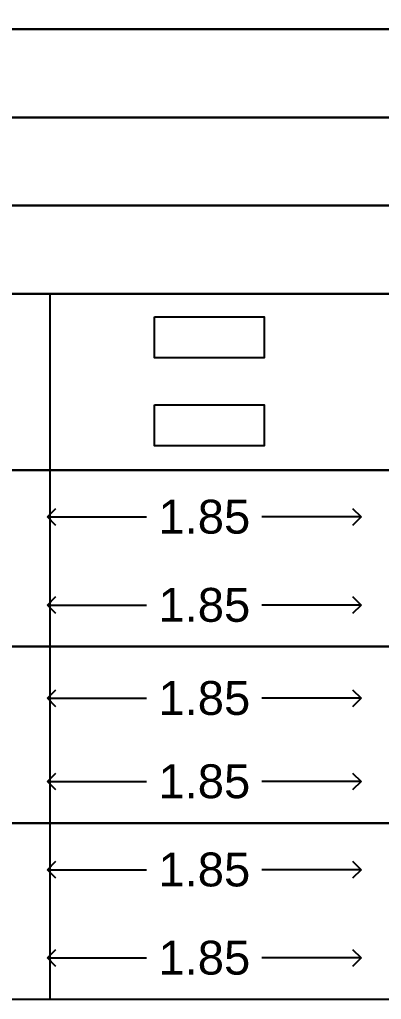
# Model space of a CAD drawing. Header units: millimetres. Extents: x -9481 to -9286, y 28723 to 28853.
# Drawn here: x -9453.7 to -9451.56, y 28730.39 to 28736.17 of the extents above; entities that cross this region are included whole.
import ezdxf

# ---------------------------------------------------------------- set-up
doc = ezdxf.new("R2010")
doc.units = ezdxf.units.MM
doc.header["$PDMODE"] = 34
doc.header["$PDSIZE"] = -15
doc.linetypes.add('CONTINULUS', pattern=[0])
doc.layers.add('BLK_1_FLR_2_GLASS_FACADE_1', color=7, linetype='Continuous')
doc.layers.add('BLK_1_FLR_2_GLASS_FACADE_2', color=7, linetype='Continuous')
doc.layers.add('PLAN', color=7, linetype='Continuous', lineweight=40)
doc.styles.add('Arial', font='arial.ttf', dxfattribs={"height": 0.2})
doc.styles.add('style2', font='arial.ttf', dxfattribs={"height": 0.3})
doc.dimstyles.new('INT DIM', dxfattribs={"dimtxt": 0.3, "dimasz": 0.1, "dimexe": 0.18, "dimexo": 0.0625, "dimgap": 0.09, "dimtad": 0, "dimzin": 0, "dimdsep": 46, "dimtxsty": 'style2', "dimblk": 'OPEN90', "dimcen": 0.09, "dimse1": 1, "dimse2": 1, "dimclrd": 250, "dimclrt": 256, "dimadec": 0, "dimazin": 0, "dimtfac": 1, "dimtofl": 0, "dimtmove": 0, "dimatfit": 3, "dimfxl": 0.18, "dimtolj": 1, "dimtzin": 0, "dimlwd": -1, "dimarcsym": 0})

# ---------------------------------------------------------------- blocks, each defined once
blk = doc.blocks.new('_Open90')
at = {"layer": 'PLAN', "color": 0, "lineweight": -2}
for p, q in [((0, 0), (-1, 0)), ((-0.5, 0.5), (0, 0)), ((0, 0), (-0.5, -0.5))]:
    blk.add_line(p, q, dxfattribs=at)
blk = doc.blocks.new('*D249')
at = {"layer": 'BLK_1_FLR_2_GLASS_FACADE_1', "color": 250, "ltscale": 0.05, "transparency": 16777216}
for p, q in [((-9453.4341, 28733.2359), (-9452.9486, 28733.2359)), ((-9451.7808, 28733.2359), (-9452.2664, 28733.2359))]:
    blk.add_line(p, q, dxfattribs=at)
at = {"layer": 'Defpoints', "color": 0, "linetype": 'CONTINULUS', "ltscale": 0.05, "transparency": 16777216}
for p in [(-9453.5341, 28733.4405), (-9451.6808, 28733.4405), (-9451.6808, 28733.2359)]:
    blk.add_point(p, dxfattribs=at)
at = {"layer": 'BLK_1_FLR_2_GLASS_FACADE_1', "color": 250, "linetype": 'CONTINULUS', "ltscale": 0.05, "transparency": 16777216, "xscale": 0.1, "yscale": 0.1, "zscale": 0.1, "rotation": 180}
blk.add_blockref('_Open90', (-9453.5341, 28733.2359), dxfattribs=at)
at = {"layer": 'BLK_1_FLR_2_GLASS_FACADE_1', "color": 250, "linetype": 'CONTINULUS', "ltscale": 0.05, "transparency": 16777216, "xscale": 0.1, "yscale": 0.1, "zscale": 0.1}
blk.add_blockref('_Open90', (-9451.6808, 28733.2359), dxfattribs=at)
at = {"layer": 'BLK_1_FLR_2_GLASS_FACADE_1', "linetype": 'CONTINULUS', "ltscale": 0.05, "transparency": 16777216, "insert": (-9452.6075, 28733.2359), "char_height": 0.2, "attachment_point": 5, "style": 'Arial', "bg_fill": 3, "box_fill_scale": 1.1, "bg_fill_color": 256, "bg_fill_true_color": 13158600, "bg_fill_transparency": 0}
blk.add_mtext('\\A1;1.85', dxfattribs=at)
blk = doc.blocks.new('*D250')
at = {"layer": 'BLK_1_FLR_2_GLASS_FACADE_2', "color": 250, "ltscale": 0.05, "transparency": 16777216}
for p, q in [((-9453.4341, 28732.7153), (-9452.9486, 28732.7153)), ((-9451.7808, 28732.7153), (-9452.2664, 28732.7153))]:
    blk.add_line(p, q, dxfattribs=at)
at = {"layer": 'Defpoints', "color": 0, "linetype": 'CONTINULUS', "ltscale": 0.05, "transparency": 16777216}
for p in [(-9453.5341, 28732.9198), (-9451.6808, 28732.9198), (-9451.6808, 28732.7153)]:
    blk.add_point(p, dxfattribs=at)
at = {"layer": 'BLK_1_FLR_2_GLASS_FACADE_2', "color": 250, "linetype": 'CONTINULUS', "ltscale": 0.05, "transparency": 16777216, "xscale": 0.1, "yscale": 0.1, "zscale": 0.1, "rotation": 180}
blk.add_blockref('_Open90', (-9453.5341, 28732.7153), dxfattribs=at)
at = {"layer": 'BLK_1_FLR_2_GLASS_FACADE_2', "color": 250, "linetype": 'CONTINULUS', "ltscale": 0.05, "transparency": 16777216, "xscale": 0.1, "yscale": 0.1, "zscale": 0.1}
blk.add_blockref('_Open90', (-9451.6808, 28732.7153), dxfattribs=at)
at = {"layer": 'BLK_1_FLR_2_GLASS_FACADE_2', "linetype": 'CONTINULUS', "ltscale": 0.05, "transparency": 16777216, "insert": (-9452.6075, 28732.7153), "char_height": 0.2, "attachment_point": 5, "style": 'Arial', "bg_fill": 3, "box_fill_scale": 1.1, "bg_fill_color": 256, "bg_fill_true_color": 13158600, "bg_fill_transparency": 0}
blk.add_mtext('\\A1;1.85', dxfattribs=at)
blk = doc.blocks.new('*D251')
at = {"layer": 'BLK_1_FLR_2_GLASS_FACADE_2', "color": 250, "ltscale": 0.05, "transparency": 16777216}
for p, q in [((-9453.4341, 28731.674), (-9452.9486, 28731.674)), ((-9451.7808, 28731.674), (-9452.2664, 28731.674))]:
    blk.add_line(p, q, dxfattribs=at)
at = {"layer": 'Defpoints', "color": 0, "linetype": 'CONTINULUS', "ltscale": 0.05, "transparency": 16777216}
for p in [(-9453.5341, 28731.8785), (-9451.6808, 28731.8785), (-9451.6808, 28731.674)]:
    blk.add_point(p, dxfattribs=at)
at = {"layer": 'BLK_1_FLR_2_GLASS_FACADE_2', "color": 250, "linetype": 'CONTINULUS', "ltscale": 0.05, "transparency": 16777216, "xscale": 0.1, "yscale": 0.1, "zscale": 0.1, "rotation": 180}
blk.add_blockref('_Open90', (-9453.5341, 28731.674), dxfattribs=at)
at = {"layer": 'BLK_1_FLR_2_GLASS_FACADE_2', "color": 250, "linetype": 'CONTINULUS', "ltscale": 0.05, "transparency": 16777216, "xscale": 0.1, "yscale": 0.1, "zscale": 0.1}
blk.add_blockref('_Open90', (-9451.6808, 28731.674), dxfattribs=at)
at = {"layer": 'BLK_1_FLR_2_GLASS_FACADE_2', "linetype": 'CONTINULUS', "ltscale": 0.05, "transparency": 16777216, "insert": (-9452.6075, 28731.674), "char_height": 0.2, "attachment_point": 5, "style": 'Arial', "bg_fill": 3, "box_fill_scale": 1.1, "bg_fill_color": 256, "bg_fill_true_color": 13158600, "bg_fill_transparency": 0}
blk.add_mtext('\\A1;1.85', dxfattribs=at)
blk = doc.blocks.new('*D252')
at = {"layer": 'BLK_1_FLR_2_GLASS_FACADE_1', "color": 250, "ltscale": 0.05, "transparency": 16777216}
for p, q in [((-9453.4341, 28731.1533), (-9452.9486, 28731.1533)), ((-9451.7808, 28731.1533), (-9452.2664, 28731.1533))]:
    blk.add_line(p, q, dxfattribs=at)
at = {"layer": 'Defpoints', "color": 0, "linetype": 'CONTINULUS', "ltscale": 0.05, "transparency": 16777216}
for p in [(-9453.5341, 28731.3579), (-9451.6808, 28731.3579), (-9451.6808, 28731.1533)]:
    blk.add_point(p, dxfattribs=at)
at = {"layer": 'BLK_1_FLR_2_GLASS_FACADE_1', "color": 250, "linetype": 'CONTINULUS', "ltscale": 0.05, "transparency": 16777216, "xscale": 0.1, "yscale": 0.1, "zscale": 0.1, "rotation": 180}
blk.add_blockref('_Open90', (-9453.5341, 28731.1533), dxfattribs=at)
at = {"layer": 'BLK_1_FLR_2_GLASS_FACADE_1', "color": 250, "linetype": 'CONTINULUS', "ltscale": 0.05, "transparency": 16777216, "xscale": 0.1, "yscale": 0.1, "zscale": 0.1}
blk.add_blockref('_Open90', (-9451.6808, 28731.1533), dxfattribs=at)
at = {"layer": 'BLK_1_FLR_2_GLASS_FACADE_1', "linetype": 'CONTINULUS', "ltscale": 0.05, "transparency": 16777216, "insert": (-9452.6075, 28731.1533), "char_height": 0.2, "attachment_point": 5, "style": 'Arial', "bg_fill": 3, "box_fill_scale": 1.1, "bg_fill_color": 256, "bg_fill_true_color": 13158600, "bg_fill_transparency": 0}
blk.add_mtext('\\A1;1.85', dxfattribs=at)
blk = doc.blocks.new('*D253')
at = {"layer": 'BLK_1_FLR_2_GLASS_FACADE_2', "color": 250, "ltscale": 0.05, "transparency": 16777216}
for p, q in [((-9453.4341, 28730.6327), (-9452.9486, 28730.6327)), ((-9451.7808, 28730.6327), (-9452.2664, 28730.6327))]:
    blk.add_line(p, q, dxfattribs=at)
at = {"layer": 'Defpoints', "color": 0, "linetype": 'CONTINULUS', "ltscale": 0.05, "transparency": 16777216}
for p in [(-9453.5341, 28730.8372), (-9451.6808, 28730.8372), (-9451.6808, 28730.6327)]:
    blk.add_point(p, dxfattribs=at)
at = {"layer": 'BLK_1_FLR_2_GLASS_FACADE_2', "color": 250, "linetype": 'CONTINULUS', "ltscale": 0.05, "transparency": 16777216, "xscale": 0.1, "yscale": 0.1, "zscale": 0.1, "rotation": 180}
blk.add_blockref('_Open90', (-9453.5341, 28730.6327), dxfattribs=at)
at = {"layer": 'BLK_1_FLR_2_GLASS_FACADE_2', "color": 250, "linetype": 'CONTINULUS', "ltscale": 0.05, "transparency": 16777216, "xscale": 0.1, "yscale": 0.1, "zscale": 0.1}
blk.add_blockref('_Open90', (-9451.6808, 28730.6327), dxfattribs=at)
at = {"layer": 'BLK_1_FLR_2_GLASS_FACADE_2', "linetype": 'CONTINULUS', "ltscale": 0.05, "transparency": 16777216, "insert": (-9452.6075, 28730.6327), "char_height": 0.2, "attachment_point": 5, "style": 'Arial', "bg_fill": 3, "box_fill_scale": 1.1, "bg_fill_color": 256, "bg_fill_true_color": 13158600, "bg_fill_transparency": 0}
blk.add_mtext('\\A1;1.85', dxfattribs=at)
blk = doc.blocks.new('*D254')
at = {"layer": 'BLK_1_FLR_2_GLASS_FACADE_1', "color": 250, "ltscale": 0.05, "transparency": 16777216}
for p, q in [((-9453.4341, 28732.1657), (-9452.9486, 28732.1657)), ((-9451.7808, 28732.1657), (-9452.2664, 28732.1657))]:
    blk.add_line(p, q, dxfattribs=at)
at = {"layer": 'Defpoints', "color": 0, "linetype": 'CONTINULUS', "ltscale": 0.05, "transparency": 16777216}
for p in [(-9453.5341, 28732.3703), (-9451.6808, 28732.3703), (-9451.6808, 28732.1657)]:
    blk.add_point(p, dxfattribs=at)
at = {"layer": 'BLK_1_FLR_2_GLASS_FACADE_1', "color": 250, "linetype": 'CONTINULUS', "ltscale": 0.05, "transparency": 16777216, "xscale": 0.1, "yscale": 0.1, "zscale": 0.1, "rotation": 180}
blk.add_blockref('_Open90', (-9453.5341, 28732.1657), dxfattribs=at)
at = {"layer": 'BLK_1_FLR_2_GLASS_FACADE_1', "color": 250, "linetype": 'CONTINULUS', "ltscale": 0.05, "transparency": 16777216, "xscale": 0.1, "yscale": 0.1, "zscale": 0.1}
blk.add_blockref('_Open90', (-9451.6808, 28732.1657), dxfattribs=at)
at = {"layer": 'BLK_1_FLR_2_GLASS_FACADE_1', "linetype": 'CONTINULUS', "ltscale": 0.05, "transparency": 16777216, "insert": (-9452.6075, 28732.1657), "char_height": 0.2, "attachment_point": 5, "style": 'Arial', "bg_fill": 3, "box_fill_scale": 1.1, "bg_fill_color": 256, "bg_fill_true_color": 13158600, "bg_fill_transparency": 0}
blk.add_mtext('\\A1;1.85', dxfattribs=at)

msp = doc.modelspace()

# ---------------------------------------------------------------- linework, layer by layer
msp.add_line((-9453.5208, 28734.5529), (-9453.5208, 28730.3877))
msp.add_lwpolyline([(-9481.2579, 28736.6355), (-9442.23, 28736.6355), (-9442.23, 28736.1148), (-9481.2579, 28736.1148), (-9481.2579, 28736.6355)], close=True)
for points in [[(-9481.2579, 28735.5942), (-9481.2579, 28736.1148), (-9442.23, 28736.1148), (-9442.23, 28735.5942), (-9461.7318, 28735.5942)], [(-9461.7318, 28735.5942), (-9442.23, 28735.5942), (-9442.23, 28735.0735), (-9461.7318, 28735.0735)], [(-9461.7318, 28735.0735), (-9442.23, 28735.0735), (-9442.23, 28734.5529), (-9481.2579, 28734.5529), (-9481.2579, 28735.0735), (-9481.2579, 28735.0735)], [(-9481.2579, 28734.0322), (-9481.2579, 28734.5529), (-9442.23, 28734.5529), (-9442.23, 28734.0322)], [(-9442.23, 28734.0322), (-9442.23, 28733.5116), (-9461.7318, 28733.5116)], [(-9461.7318, 28733.5116), (-9442.23, 28733.5116), (-9442.23, 28732.9909)], [(-9442.23, 28732.9909), (-9442.23, 28732.4703), (-9461.7318, 28732.4703)], [(-9461.7318, 28732.4703), (-9442.23, 28732.4703), (-9442.23, 28731.9496)], [(-9442.23, 28731.9496), (-9442.23, 28731.429), (-9461.7318, 28731.429)], [(-9461.7318, 28731.429), (-9442.23, 28731.429), (-9442.23, 28730.9083)], [(-9442.23, 28730.9083), (-9442.23, 28730.3877), (-9481.2579, 28730.3877), (-9481.2579, 28730.9083)]]:
    msp.add_lwpolyline(points)
at = {"layer": 'BLK_1_FLR_2_GLASS_FACADE_1', "color": 7, "linetype": 'CONTINULUS', "ltscale": 0.05}
msp.add_lwpolyline([(-9452.9026, 28734.418), (-9452.2534, 28734.418), (-9452.2534, 28734.1759), (-9452.9026, 28734.1759)], close=True, dxfattribs=at)
at = {"layer": 'BLK_1_FLR_2_GLASS_FACADE_2', "color": 7, "linetype": 'CONTINULUS', "ltscale": 0.05}
msp.add_lwpolyline([(-9452.9026, 28733.8974), (-9452.2534, 28733.8974), (-9452.2534, 28733.6552), (-9452.9026, 28733.6552)], close=True, dxfattribs=at)

# ---------------------------------------------------------------- next in the draw order: dimensions: what is measured, and where the dimension line sits
at = {"layer": 'BLK_1_FLR_2_GLASS_FACADE_1', "color": 1, "linetype": 'CONTINULUS', "ltscale": 0.05}
dim = msp.add_linear_dim(base=(-9451.6808, 28733.2359), p1=(-9453.5341, 28733.4405), p2=(-9451.6808, 28733.4405), dimstyle='INT DIM', override={"dimtxt": 0.2, "dimtxsty": 'Arial', "dimfxl": 0.125, "dimtfill": 1, "dimtfillclr": 7, "dimarcsym": 1}, dxfattribs=at)
dim.commit()
dim.dimension.update_dxf_attribs({"geometry": '*D249', "text_midpoint": (-9452.6075, 28733.2359)})
at = {"layer": 'BLK_1_FLR_2_GLASS_FACADE_1', "color": 2, "linetype": 'CONTINULUS', "ltscale": 0.05}
dim = msp.add_linear_dim(base=(-9451.6808, 28732.1657), p1=(-9453.5341, 28732.3703), p2=(-9451.6808, 28732.3703), dimstyle='INT DIM', override={"dimtxt": 0.2, "dimtxsty": 'Arial', "dimfxl": 0.125, "dimtfill": 1, "dimtfillclr": 7, "dimarcsym": 1}, dxfattribs=at)
dim.commit()
dim.dimension.update_dxf_attribs({"geometry": '*D254', "text_midpoint": (-9452.6075, 28732.1657)})
at = {"layer": 'BLK_1_FLR_2_GLASS_FACADE_1', "color": 3, "linetype": 'CONTINULUS', "ltscale": 0.05}
dim = msp.add_linear_dim(base=(-9451.6808, 28731.1533), p1=(-9453.5341, 28731.3579), p2=(-9451.6808, 28731.3579), dimstyle='INT DIM', override={"dimtxt": 0.2, "dimtxsty": 'Arial', "dimfxl": 0.125, "dimtfill": 1, "dimtfillclr": 7, "dimarcsym": 1}, dxfattribs=at)
dim.commit()
dim.dimension.update_dxf_attribs({"geometry": '*D252', "text_midpoint": (-9452.6075, 28731.1533)})
at = {"layer": 'BLK_1_FLR_2_GLASS_FACADE_2', "color": 1, "linetype": 'CONTINULUS', "ltscale": 0.05}
dim = msp.add_linear_dim(base=(-9451.6808, 28732.7153), p1=(-9453.5341, 28732.9198), p2=(-9451.6808, 28732.9198), dimstyle='INT DIM', override={"dimtxt": 0.2, "dimtxsty": 'Arial', "dimfxl": 0.125, "dimtfill": 1, "dimtfillclr": 7, "dimarcsym": 1}, dxfattribs=at)
dim.commit()
dim.dimension.update_dxf_attribs({"geometry": '*D250', "text_midpoint": (-9452.6075, 28732.7153)})
at = {"layer": 'BLK_1_FLR_2_GLASS_FACADE_2', "color": 2, "linetype": 'CONTINULUS', "ltscale": 0.05}
dim = msp.add_linear_dim(base=(-9451.6808, 28731.674), p1=(-9453.5341, 28731.8785), p2=(-9451.6808, 28731.8785), dimstyle='INT DIM', override={"dimtxt": 0.2, "dimtxsty": 'Arial', "dimfxl": 0.125, "dimtfill": 1, "dimtfillclr": 7, "dimarcsym": 1}, dxfattribs=at)
dim.commit()
dim.dimension.update_dxf_attribs({"geometry": '*D251', "text_midpoint": (-9452.6075, 28731.674)})
at = {"layer": 'BLK_1_FLR_2_GLASS_FACADE_2', "color": 3, "linetype": 'CONTINULUS', "ltscale": 0.05}
dim = msp.add_linear_dim(base=(-9451.6808, 28730.6327), p1=(-9453.5341, 28730.8372), p2=(-9451.6808, 28730.8372), dimstyle='INT DIM', override={"dimtxt": 0.2, "dimtxsty": 'Arial', "dimfxl": 0.125, "dimtfill": 1, "dimtfillclr": 7, "dimarcsym": 1}, dxfattribs=at)
dim.commit()
dim.dimension.update_dxf_attribs({"geometry": '*D253', "text_midpoint": (-9452.6075, 28730.6327)})

doc.saveas('drawing.dxf')
